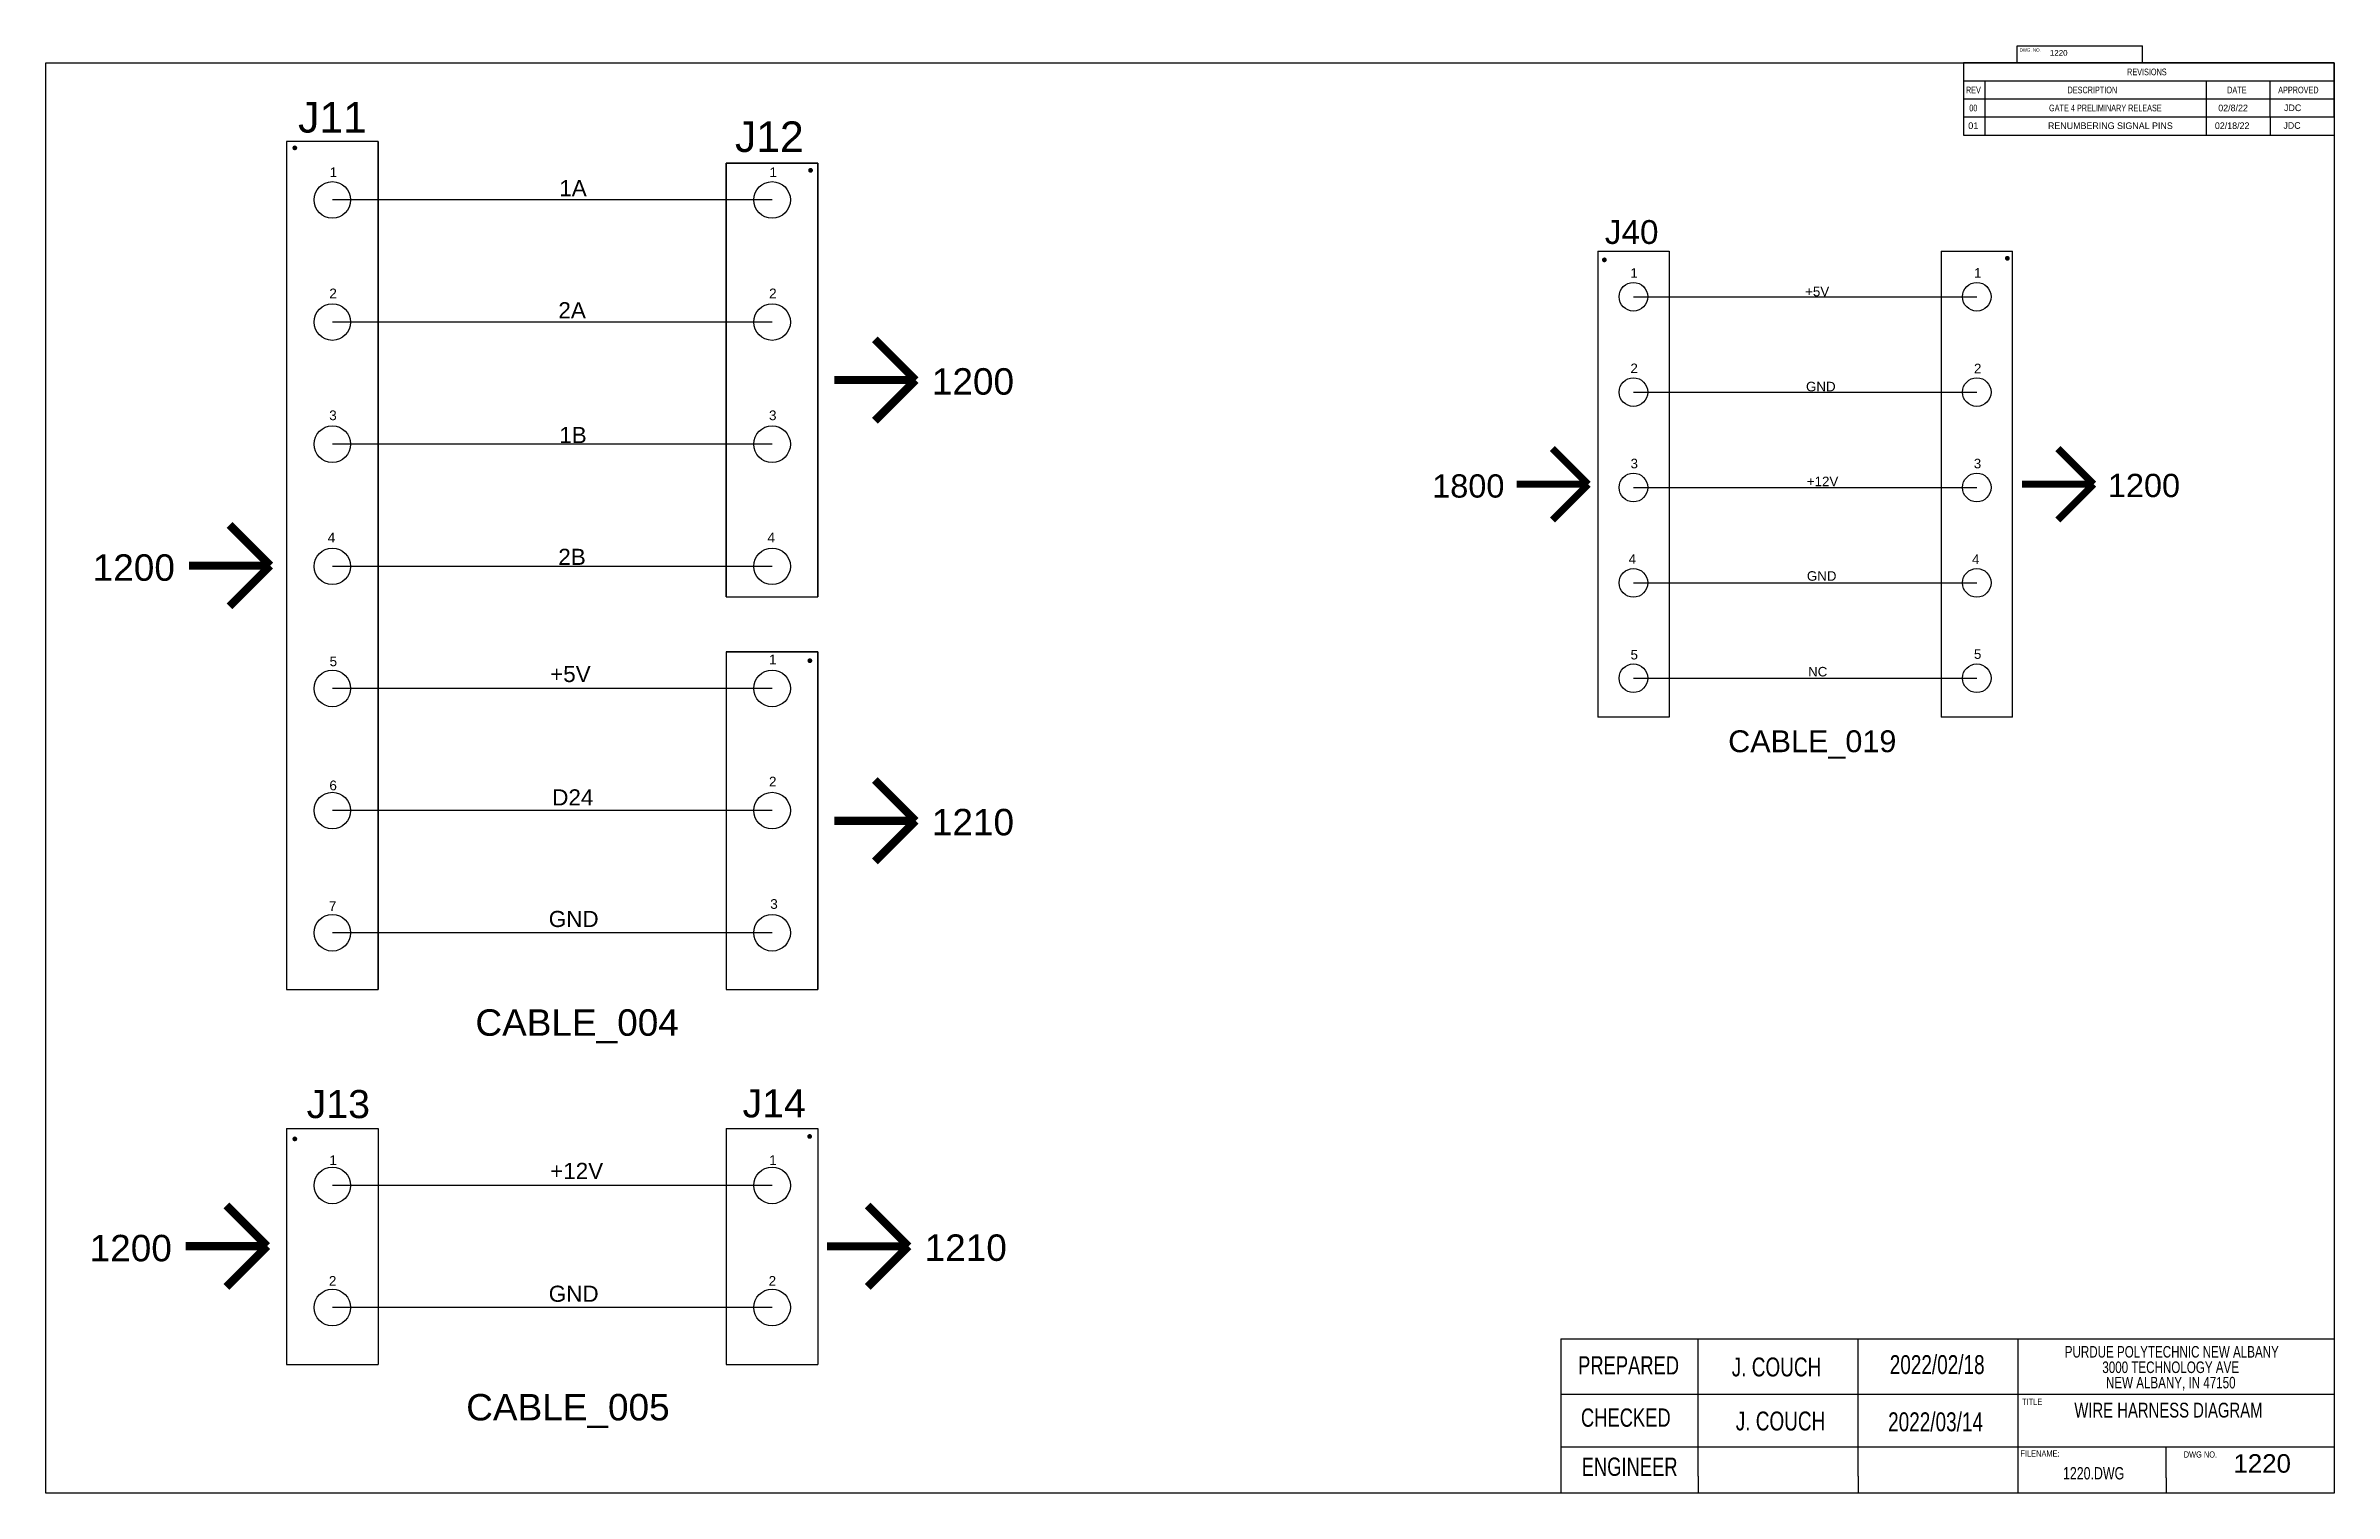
# Model space of a CAD drawing. Header units: inches. Extents: x 2.5 to 50.5, y 2.5 to 32.9.
import ezdxf

# ---------------------------------------------------------------- set-up
doc = ezdxf.new("R2010")
doc.units = ezdxf.units.IN
doc.header["$MEASUREMENT"] = 0
doc.layers.add('dotted', color=255, linetype='Continuous')
doc.layers.add('SLD-0', color=7, linetype='Continuous')
doc.styles.add('SLDTEXTSTYLE0', font='TXT', dxfattribs={"width": 0.75})
doc.styles.get("Standard").update_dxf_attribs({"font": 'arial.ttf'})

# ---------------------------------------------------------------- blocks, each defined once
blk = doc.blocks.new('SW_NOTE_0_8')
at = {"layer": 'SLD-0', "color": 0, "char_height": 0.125, "attachment_point": 2, "style": 'SLDTEXTSTYLE0'}
for s, insert in [('PURDUE POLYTECHNIC NEW ALBANY', (1.434, 0.161)), ('3000 TECHNOLOGY AVE', (1.422, -0.006)), ('NEW ALBANY, IN 47150', (1.423, -0.172))]:
    blk.add_mtext(s, dxfattribs=dict(at, insert=insert))
blk = doc.blocks.new('SW_TABLEANNOTATION_0')
at = {"color": 0, "linetype": 'Continuous', "lineweight": 25}
for p, q in [((0, 0), (0, -0.338)), ((0, 0), (0.4, 0)), ((0, 0), (0, -1.015)), ((6.955, 0), (0, 0)), ((0.4, 0), (4.55, 0)), ((4.55, 0), (5.75, 0)), ((5.75, 0), (6.955, 0)), ((6.955, 0), (6.955, -0.338)), ((6.955, -1.015), (6.955, 0)), ((0, -0.338), (0, -0.677)), ((0, -0.338), (0.4, -0.338)), ((0.4, -0.338), (0.4, -0.677)), ((0.4, -0.338), (4.55, -0.338)), ((4.55, -0.338), (4.55, -0.677)), ((4.55, -0.338), (5.75, -0.338)), ((5.75, -0.338), (5.75, -0.677)), ((5.75, -0.338), (6.955, -0.338)), ((6.955, -0.338), (6.955, -0.677)), ((0, -0.677), (0.4, -0.677)), ((0, -0.677), (0, -1.015)), ((0, -0.677), (6.955, -0.677)), ((0.4, -0.677), (4.55, -0.677)), ((0.4, -0.677), (0.4, -1.015)), ((4.55, -0.677), (5.75, -0.677)), ((4.55, -0.677), (4.55, -1.015)), ((5.75, -0.677), (6.955, -0.677)), ((5.75, -0.677), (5.75, -1.015)), ((6.955, -0.677), (6.955, -1.015)), ((0, -1.015), (0.4, -1.015)), ((0, -1.015), (6.955, -1.015)), ((0.4, -1.015), (4.55, -1.015)), ((4.55, -1.015), (5.75, -1.015)), ((5.75, -1.015), (6.955, -1.015))]:
    blk.add_line(p, q, dxfattribs=at)
at = {"color": 0, "linetype": 'Continuous', "lineweight": 18, "char_height": 0.125, "attachment_point": 1, "style": 'SLDTEXTSTYLE0'}
for s, insert in [('REVISIONS', (3.069, -0.107)), ('REV', (0.046, -0.446)), ('00', (0.108, -0.784)), ('GATE 4 PRELIMINARY RELEASE', (1.605, -0.784)), ('DESCRIPTION', (1.952, -0.446)), ('DATE', (4.946, -0.446)), ('APPROVED', (5.904, -0.446))]:
    blk.add_mtext(s, dxfattribs=dict(at, insert=insert))

msp = doc.modelspace()

# ---------------------------------------------------------------- linework, layer by layer
for p, q in [((2.5, 2.5), (2.5, 32.5)), ((2.5, 32.5), (50.5, 32.5)), ((50.5, 32.5), (50.5, 2.5)), ((42.724, 31.365), (42.724, 30.986)), ((43.172, 31.365), (43.172, 30.986)), ((47.811, 31.365), (47.811, 30.986)), ((49.153, 31.365), (49.153, 30.986)), ((9.471, 30.85), (7.55, 30.85)), ((7.55, 30.85), (7.55, 13.062)), ((9.471, 30.85), (9.471, 13.062)), ((42.724, 30.986), (50.5, 30.986)), ((18.695, 30.394), (16.774, 30.394)), ((16.774, 30.394), (16.774, 21.3)), ((18.695, 21.3), (18.695, 30.394)), ((35.051, 28.55), (35.051, 18.774)), ((35.051, 28.55), (36.551, 28.55)), ((36.551, 28.55), (36.551, 18.774)), ((42.253, 28.55), (42.253, 18.774)), ((42.253, 28.55), (43.753, 28.55)), ((43.753, 18.774), (43.753, 28.55)), ((16.774, 21.3), (18.695, 21.3)), ((18.695, 21.3), (18.695, 21.3)), ((18.695, 20.147), (16.774, 20.147)), ((16.774, 20.147), (16.774, 13.062)), ((18.695, 13.062), (18.695, 20.147)), ((36.551, 18.774), (35.051, 18.774)), ((43.753, 18.774), (42.253, 18.774)), ((7.55, 13.062), (9.471, 13.062)), ((16.774, 13.062), (18.695, 13.062)), ((16.774, 13.062), (18.695, 13.062)), ((7.55, 10.15), (7.55, 5.201)), ((7.55, 10.15), (9.471, 10.15)), ((9.471, 10.15), (9.471, 5.201)), ((16.774, 10.15), (16.774, 5.201)), ((16.774, 10.15), (18.695, 10.15)), ((18.695, 10.15), (18.695, 5.201)), ((34.278, 5.735), (34.278, 2.5)), ((40.638, 5.735), (50.5, 5.735)), ((7.55, 5.201), (9.471, 5.201)), ((16.774, 5.201), (18.695, 5.201)), ((50.5, 2.5), (2.5, 2.5)), ((37.156, 2.857), (37.156, 2.5)), ((40.515, 2.857), (40.515, 2.5)), ((46.972, 2.824), (46.972, 2.5)), ((50.5, 2.5), (50.5, 2.5))]:
    msp.add_line(p, q)
at = {"color": 152, "true_color": 0x2776bb}
for p, q in [((17.735, 29.625), (8.511, 29.625)), ((17.735, 24.502), (8.511, 24.502)), ((17.735, 16.817), (8.511, 16.817))]:
    msp.add_line(p, q, dxfattribs=at)
at = {"color": 1}
for p, q in [((35.801, 27.594), (43.003, 27.594)), ((35.801, 23.594), (43.003, 23.594)), ((17.735, 19.379), (8.511, 19.379)), ((17.735, 8.956), (8.511, 8.956))]:
    msp.add_line(p, q, dxfattribs=at)
at = {"color": 116, "true_color": 0x136734}
for p, q in [((17.735, 27.064), (8.511, 27.064)), ((17.735, 21.94), (8.511, 21.94))]:
    msp.add_line(p, q, dxfattribs=at)
at = {"color": 18, "true_color": 0x000000}
for p, q in [((35.801, 25.594), (43.003, 25.594)), ((35.801, 21.594), (43.003, 21.594)), ((17.735, 14.255), (8.511, 14.255)), ((17.735, 6.395), (8.511, 6.395))]:
    msp.add_line(p, q, dxfattribs=at)
at = {"color": 8}
msp.add_line((35.801, 19.594), (43.003, 19.594), dxfattribs=at)
at = {"const_width": 0.05}
for points in [[(7.699, 30.717, 1), (7.749, 30.717, 1)], [(18.516, 30.246, 1), (18.566, 30.246, 1)], [(35.167, 28.368, 1), (35.217, 28.368, 1)], [(43.619, 28.401, 1), (43.669, 28.401, 1)], [(18.502, 19.961, 1), (18.552, 19.961, 1)], [(7.699, 9.932, 1), (7.749, 9.932, 1)], [(18.497, 9.983, 1), (18.547, 9.983, 1)]]:
    msp.add_lwpolyline(points, format="xyb", close=True, dxfattribs=at)
for points, const_width in [([(20.745, 25.847), (19.891, 26.701)], 0.171), ([(20.745, 25.847), (19.037, 25.847)], 0.171), ([(20.745, 25.847), (19.891, 24.993)], 0.171), ([(34.851, 23.662), (34.101, 24.412)], 0.15), ([(45.453, 23.662), (44.703, 24.412)], 0.15), ([(34.851, 23.662), (33.351, 23.662)], 0.15), ([(34.851, 23.662), (34.101, 22.912)], 0.15), ([(45.453, 23.662), (43.953, 23.662)], 0.15), ([(45.453, 23.662), (44.703, 22.912)], 0.15), ([(7.208, 21.956), (6.355, 22.81)], 0.171), ([(7.208, 21.956), (5.501, 21.956)], 0.171), ([(7.208, 21.956), (6.355, 21.102)], 0.171), ([(20.745, 16.604), (19.891, 17.458)], 0.171), ([(20.745, 16.604), (19.037, 16.604)], 0.171), ([(20.745, 16.604), (19.891, 15.751)], 0.171), ([(7.144, 7.683), (6.29, 8.537)], 0.171), ([(20.594, 7.679), (19.74, 8.533)], 0.171), ([(7.144, 7.683), (5.436, 7.683)], 0.171), ([(7.144, 7.683), (6.29, 6.829)], 0.171), ([(20.594, 7.679), (18.886, 7.679)], 0.171), ([(20.594, 7.679), (19.74, 6.825)], 0.171)]:
    msp.add_lwpolyline(points, dxfattribs=dict(const_width=const_width))
for centre, radius in [((8.511, 29.625), 0.384), ((17.735, 29.625), 0.384), ((17.735, 29.625), 0.384), ((17.735, 29.625), 0.384), ((35.801, 27.594), 0.3), ((43.003, 27.594), 0.3), ((8.511, 27.064), 0.384), ((17.735, 27.064), 0.384), ((17.735, 27.064), 0.384), ((17.735, 27.064), 0.384), ((35.801, 25.594), 0.3), ((43.003, 25.594), 0.3), ((8.511, 24.502), 0.384), ((17.735, 24.502), 0.384), ((17.735, 24.502), 0.384), ((17.735, 24.502), 0.384), ((35.801, 23.594), 0.3), ((43.003, 23.594), 0.3), ((8.511, 21.94), 0.384), ((17.735, 21.94), 0.384), ((17.735, 21.94), 0.384), ((35.801, 21.594), 0.3), ((43.003, 21.594), 0.3), ((8.511, 19.379), 0.384), ((17.735, 19.379), 0.384), ((17.735, 19.379), 0.384), ((35.801, 19.594), 0.3), ((43.003, 19.594), 0.3), ((8.511, 16.817), 0.384), ((17.735, 16.817), 0.384), ((17.735, 16.817), 0.384), ((8.511, 14.255), 0.384), ((17.735, 14.255), 0.384), ((17.735, 14.255), 0.384)]:
    msp.add_circle(centre, radius)
at = {"layer": 'dotted'}
for p, q in [((9.471, 13.062), (9.471, 30.85)), ((16.774, 30.394), (18.695, 30.394)), ((16.774, 21.3), (16.774, 30.394)), ((18.695, 30.394), (18.695, 21.3)), ((16.774, 21.3), (18.695, 21.3)), ((16.774, 20.147), (18.695, 20.147)), ((16.774, 20.147), (16.774, 13.062)), ((18.695, 20.147), (18.695, 13.062)), ((7.55, 5.201), (9.471, 5.201)), ((16.774, 5.201), (18.695, 5.201))]:
    msp.add_line(p, q, dxfattribs=at)
for centre in [(8.511, 19.379), (8.511, 19.379), (8.511, 16.817), (8.511, 16.817), (8.511, 14.255), (8.511, 14.255), (8.511, 8.956), (17.735, 8.956), (8.511, 6.395), (17.735, 6.395)]:
    msp.add_circle(centre, 0.384, dxfattribs=at)
at = {"layer": 'SLD-0', "color": 7, "linetype": 'Continuous', "lineweight": 25}
for p, q in [((43.853, 32.5), (43.853, 32.858)), ((43.853, 32.858), (46.481, 32.858)), ((46.481, 32.5), (46.481, 32.858)), ((34.278, 5.735), (43.874, 5.735)), ((37.156, 2.857), (37.156, 5.735)), ((40.515, 2.857), (40.515, 5.735)), ((43.874, 2.5), (43.874, 5.735)), ((34.278, 4.581), (50.5, 4.581)), ((34.278, 3.471), (50.5, 3.471)), ((46.972, 2.824), (46.972, 3.471))]:
    msp.add_line(p, q, dxfattribs=at)

# ---------------------------------------------------------------- block references
at = {"color": 7, "linetype": 'Continuous', "lineweight": 18, "xscale": 1.118033988749895, "yscale": 1.118033988749895, "zscale": 1.118033988749895}
msp.add_blockref('SW_TABLEANNOTATION_0', (42.724, 32.5), dxfattribs=at)
at = {"layer": 'SLD-0', "xscale": 1.941207928188159, "yscale": 1.941207928188159, "zscale": 1.552966342550527}
msp.add_blockref('SW_NOTE_0_8', (44.309, 5.275), dxfattribs=at)

# ---------------------------------------------------------------- texts
for s, height, p in [('1200', 0.555, (21.085, 25.541)), ('1800', 0.4875, (31.58, 23.382)), ('1200', 0.4875, (45.752, 23.393)), ('1200', 0.555, (3.484, 21.637)), ('CABLE_019', 0.4589, (37.788, 18.042)), ('1210', 0.555, (21.085, 16.298)), ('CABLE_004', 0.555, (11.512, 12.094)), ('1200', 0.555, (3.42, 7.364)), ('1210', 0.555, (20.934, 7.373)), ('CABLE_005', 0.555, (11.319, 4.027))]:
    msp.add_text(s, height=height).set_placement(p)
at = {"attachment_point": 1}
for s, width, gutter_width, heights, insert, char_height in [('1220', 1.61993, 0.534, [0], (44.535, 32.769), 0.1195), ('J11', 0.64041, 1.281, [0.262], (7.793, 31.678), 0.6404), ('J12', 0.64041, 1.281, [0.262], (16.956, 31.272), 0.6404), ('01', 0.791, 3.481, [0], (42.822, 31.251), 0.1392), ('{\\Ftxt|c0;RENUMBERING SIGNAL PINS}', 3.04203, 3.481, [0.222], (44.496, 31.251), 0.13925), ('{\\Ftxt|c0;02/18/22}', 0.791, 3.481, [0], (47.997, 31.251), 0.13925), ('{\\Ftxt|c0;02/8/22}', 0.791, 3.481, [0], (48.068, 31.624), 0.13925), ('{\\Ftxt|c0;JDC}', 0.791, 3.481, [0], (49.434, 31.256), 0.13925), ('{\\Ftxt|c0;JDC}', 0.791, 3.481, [0], (49.447, 31.627), 0.13925), ('1', 0.13474, 1.281, [0], (8.454, 30.307), 0.203), ('1', 0.13474, 1.281, [0], (17.679, 30.307), 0.203), ('\\pxt1;1A', 1.58266, 1.281, [0], (13.27, 30.041), 0.3375), ('J40', 0.24175, 1, [0.204], (35.201, 29.202), 0.5), ('1', 0.1052, 1, [0], (35.736, 28.193), 0.2), ('1', 0.1052, 1, [0], (42.945, 28.194), 0.2), ('2', 0.13474, 1.281, [0.164], (8.448, 27.766), 0.203), ('\\pxt1;2A', 1.58266, 1.281, [0], (13.252, 27.48), 0.3375), ('2', 0.13474, 1.281, [0.164], (17.672, 27.766), 0.203), ('\\pxt1;+5V', 1.23567, 1, [0], (39.403, 27.804), 0.2), ('2', 0.1052, 1, [0], (35.738, 26.193), 0.2), ('2', 0.1052, 1, [0], (42.944, 26.19), 0.2), ('GND', 1.23567, 1, [0], (39.421, 25.811), 0.2), ('3', 0.13474, 1.281, [0], (8.445, 25.209), 0.203), ('3', 0.13474, 1.281, [0], (17.669, 25.209), 0.203), ('\\pxt1;1B', 2.36665, 1.281, [0.0311], (13.27, 24.863), 0.3375), ('3', 0.1052, 1, [0], (35.741, 24.196), 0.2), ('3', 0.1052, 1, [0], (42.94, 24.197), 0.2), ('+12V', 1.23567, 1, [0], (39.438, 23.821), 0.2), ('4', 0.13474, 1.281, [0], (8.414, 22.646), 0.203), ('4', 0.13474, 1.281, [0], (17.638, 22.646), 0.203), ('\\pxt1;2B', 1.58266, 1.281, [0], (13.25, 22.308), 0.3375), ('4', 0.1052, 1, [0], (35.702, 22.195), 0.2), ('4', 0.1052, 1, [0], (42.903, 22.19), 0.2), ('\\pxt1;GND', 1.11468, 1, [0.255], (39.439, 21.838), 0.2), ('5', 0.1052, 1, [0], (35.74, 20.187), 0.2), ('5', 0.1052, 1, [0], (42.943, 20.199), 0.2), ('5', 0.13474, 1.281, [0], (8.453, 20.049), 0.203), ('\\pxt1;+5V', 1.58266, 1.281, [0], (13.078, 19.851), 0.3375), ('1', 0.13474, 1.281, [0], (17.67, 20.088), 0.203), ('\\pxt1;NC', 1.23567, 1, [0], (39.464, 19.831), 0.2), ('6', 0.13474, 1.281, [0], (8.449, 17.447), 0.203), ('2', 0.13474, 1.281, [0], (17.669, 17.527), 0.203), ('\\pxt1;D24', 1.58266, 1.281, [0], (13.122, 17.263), 0.3375), ('7', 0.13474, 1.281, [0], (8.438, 14.916), 0.203), ('3', 0.19212, 1.281, [0], (17.696, 14.96), 0.203), ('\\pxt1;GND', 1.58266, 1.281, [0], (13.049, 14.713), 0.3375), ('J13', 0.32637, 1.35, [0.276], (7.973, 10.957), 0.5896), ('J14', 0.32637, 1.35, [0.276], (17.115, 10.972), 0.5896), ('1', 0.13474, 1.281, [0], (8.449, 9.587), 0.203), ('\\pxt1;+12V', 1.58266, 1.281, [0], (13.078, 9.429), 0.3375), ('1', 0.13474, 1.281, [0], (17.673, 9.587), 0.203), ('2', 0.13474, 1.281, [0], (8.438, 7.055), 0.203), ('\\pxt1;GND', 1.58266, 1.281, [0], (13.049, 6.853), 0.3375), ('2', 0.13474, 1.281, [0], (17.662, 7.055), 0.203), ('1220', 1.89499, 0.625, [0], (48.385, 3.319), 0.3882)]:
    msp.add_mtext_dynamic_manual_height_columns(s, width=width, gutter_width=gutter_width, heights=heights, dxfattribs=dict(at, insert=insert, char_height=char_height))
at = {"layer": 'SLD-0', "style": 'SLDTEXTSTYLE0'}
for s, insert, char_height, attachment_point in [('DWG. NO.', (44.123, 32.807), 0.0746, 2), ('PREPARED', (35.699, 5.374), 0.3838, 2), ('TITLE', (44.164, 4.483), 0.1294, 2), ('WIRE HARNESS DIAGRAM', (47.022, 4.398), 0.31059, 2), ('CHECKED', (35.641, 4.278), 0.3838, 2), ('FILENAME:', (44.329, 3.397), 0.1294, 2), ('DWG NO.', (47.344, 3.377), 0.1294, 1), ('ENGINEER', (35.721, 3.248), 0.3838, 2), ('1220.DWG', (45.453, 3.048), 0.2588, 2)]:
    msp.add_mtext(s, dxfattribs=dict(at, insert=insert, char_height=char_height, attachment_point=attachment_point))
at = {"layer": 'SLD-0', "char_height": 0.3964, "attachment_point": 2, "style": 'SLDTEXTSTYLE0'}
for s, insert, width in [('J. COUCH', (38.802, 5.346), 3.54431), ('2022/02/18', (42.172, 5.396), 2.52712), ('J. COUCH', (38.886, 4.213), 3.17129), ('2022/03/14', (42.138, 4.196), 2.67577)]:
    msp.add_mtext(s, dxfattribs=dict(at, insert=insert, width=width))

doc.saveas('drawing.dxf')
